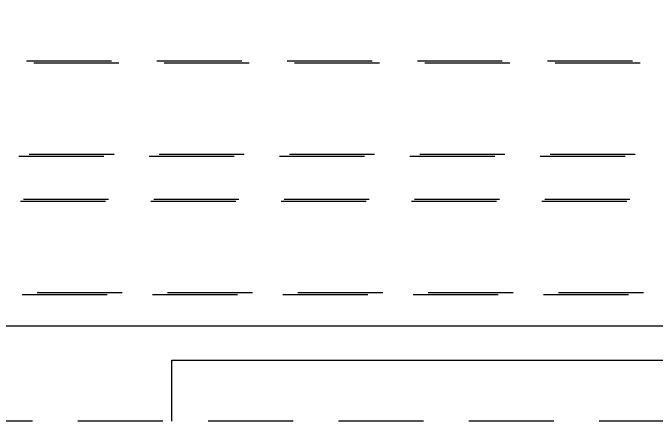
# Model space of a CAD drawing. Header units: millimetres. Extents: x -168200 to 672800, y -7409 to 118800.
# Drawn here: x 267518.8 to 267745.9, y 62273.4 to 62417.6 of the extents above; entities that cross this region are included whole.
import ezdxf

# ---------------------------------------------------------------- set-up
doc = ezdxf.new("R2010")
doc.units = ezdxf.units.MM
doc.header["$LTSCALE"] = 200
doc.linetypes.add('HID', pattern=[2.3, 1.5, -0.8])
doc.layers.add('1 BA', color=9, linetype='Continuous')

msp = doc.modelspace()

# ---------------------------------------------------------------- linework, layer by layer
at = {"layer": '1 BA', "linetype": 'HID', "ltscale": 0.1}
for p, q in [((267342.2, 62399.91), (268105.61, 62399.91)), ((268105.59, 62400.5), (267342.38, 62400.5)), ((267336.96, 62366.94), (268106.77, 62366.94)), ((267336.96, 62366.94), (268106.77, 62366.94)), ((268106.52, 62367.53), (267337.56, 62367.53)), ((268106.52, 62367.53), (267337.56, 62367.53)), ((268012.59, 62351.72), (267336.96, 62351.72)), ((268012.59, 62351.72), (267336.96, 62351.72)), ((267337.56, 62351.12), (268012.76, 62351.12)), ((267337.56, 62351.12), (268012.76, 62351.12)), ((268017.41, 62318.75), (267338.08, 62318.75)), ((268017.41, 62318.75), (267338.08, 62318.75)), ((267338.08, 62318.15), (268018, 62318.15)), ((267338.08, 62318.15), (268018, 62318.15)), ((267574.98, 62273.39), (267574.98, 62294.91)), ((267574.98, 62273.39), (267574.98, 62294.91)), ((267574.98, 62294.91), (267939.75, 62294.91)), ((267939.75, 62273.39), (267374.47, 62273.39))]:
    msp.add_line(p, q, dxfattribs=at)
at = {"layer": '1 BA'}
msp.add_line((268082.46, 62306.96), (267325.33, 62306.96), dxfattribs=at)
at = {"layer": '1 BA', "linetype": 'HID'}
msp.add_line((267574.98, 62294.91), (267939.75, 62294.91), dxfattribs=at)
at = {"layer": '1 BA'}
msp.add_arc((268163.72, 62388.27), 826.77, 96.05603, 180.31507, dxfattribs=at)

doc.saveas('drawing.dxf')
